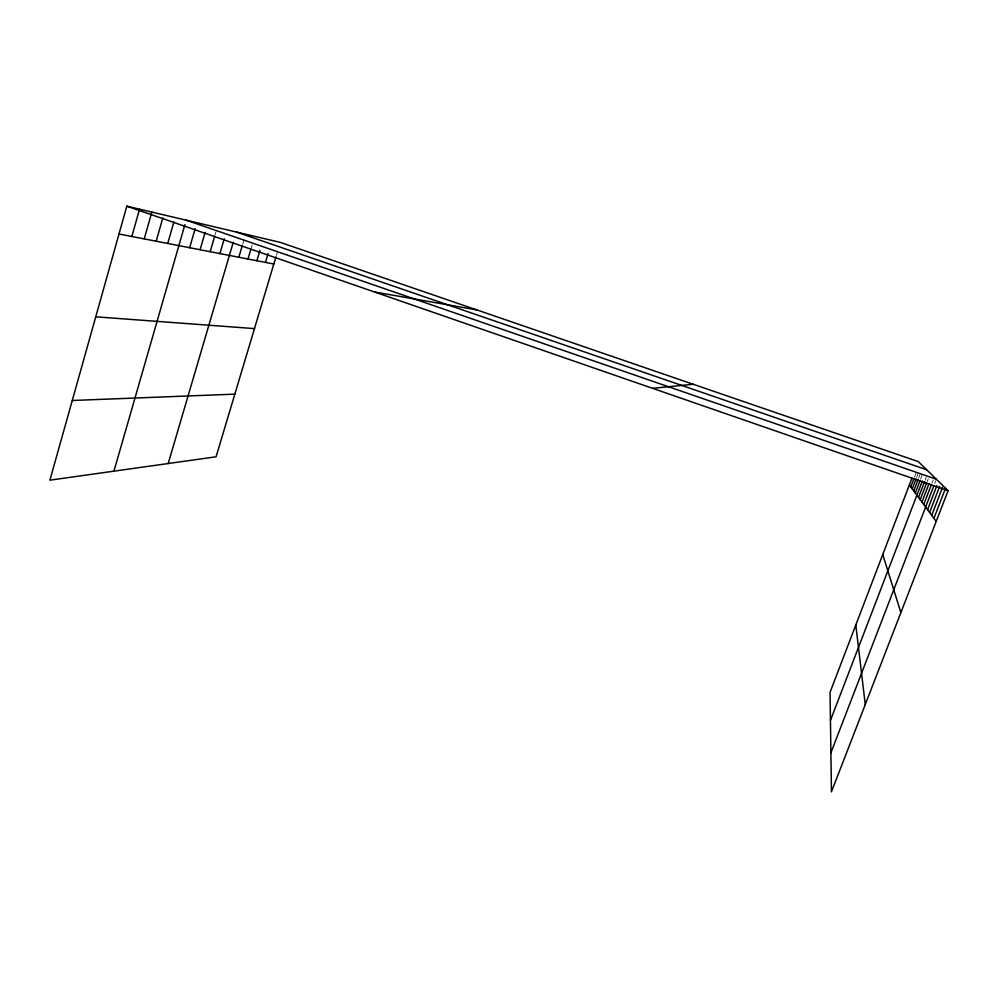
<?xml version="1.0" encoding="UTF-8"?>
<svg xmlns="http://www.w3.org/2000/svg" width="998" height="998" viewBox="0 0 998 998"><rect width="100%" height="100%" fill="white"/><g stroke="black" fill="none" stroke-linecap="round" stroke-linejoin="round"><path stroke-width="0.75" stroke-dasharray="4.99 3.74" d="M215.144 234.617L215.98 231.773M242.664 244.285L244.797 237.087M251.359 247.691L252.195 244.847M276.409 255.376L277.694 251.047M914.517 477.094L916.663 471.505M916.588 477.481L919.308 470.382M918.721 477.88L921.491 470.669M920.618 479.115L922.751 473.563M925.158 480.15L926.256 477.269M927.13 481.66L928.202 478.89M932.057 482.945L933.167 480.075M934.752 483.406L935.825 480.624"/><path stroke-width="1.5" d="M911.997 478.079L830.049 692.313L831.446 791.826L948.1 490.704L918.31 461.6L280.288 242.389L126.808 206.174L49.9 480.175L216.079 456.785L275.972 256.81M131.848 236.501L139.558 209.181M144.236 238.909L151.846 212.075M156.187 241.217L162.861 217.801M167.726 243.462L173.902 221.893M113.934 471.168L184.904 224.675M189.657 247.716L195.184 228.592M200.074 249.737L205.126 232.372M210.166 251.683L214.732 236.039M219.934 253.579L224.288 238.709M168.188 463.534L233.27 242.252M238.846 257.247L242.24 245.733M247.991 259.018L250.935 249.101M256.86 260.74L259.967 250.323M265.468 262.412L268.088 253.617M910.787 486.862L913.993 478.479M912.234 488.833L916.039 478.903M913.744 490.879L918.16 479.327M915.291 493L920.081 480.512M830.448 720.406L922.327 481.061M918.522 497.391L924.597 481.585M920.206 499.674L926.606 483.044M921.952 502.044L929.013 483.706M923.761 504.501L931.508 484.379M830.897 752.804L933.679 486.188M927.579 509.691L936.885 485.602M929.612 512.448L939.654 486.438M931.72 515.317L942.574 487.236M933.916 518.299L945.555 488.222M652.605 388.334L693.211 384.267M72.268 400.497L234.842 394.135M95.758 316.815L254.465 328.604M374.437 291.965L476.782 309.891M118.999 234.006L273.814 264.033M236.289 231.998L926.668 469.771M186.202 220.184L936.361 479.227M126.808 206.174L948.1 490.704M909.378 484.953L936.199 521.418M882.756 554.526L900.87 612.61M855.797 625.01L865.266 704.526"/></g></svg>
